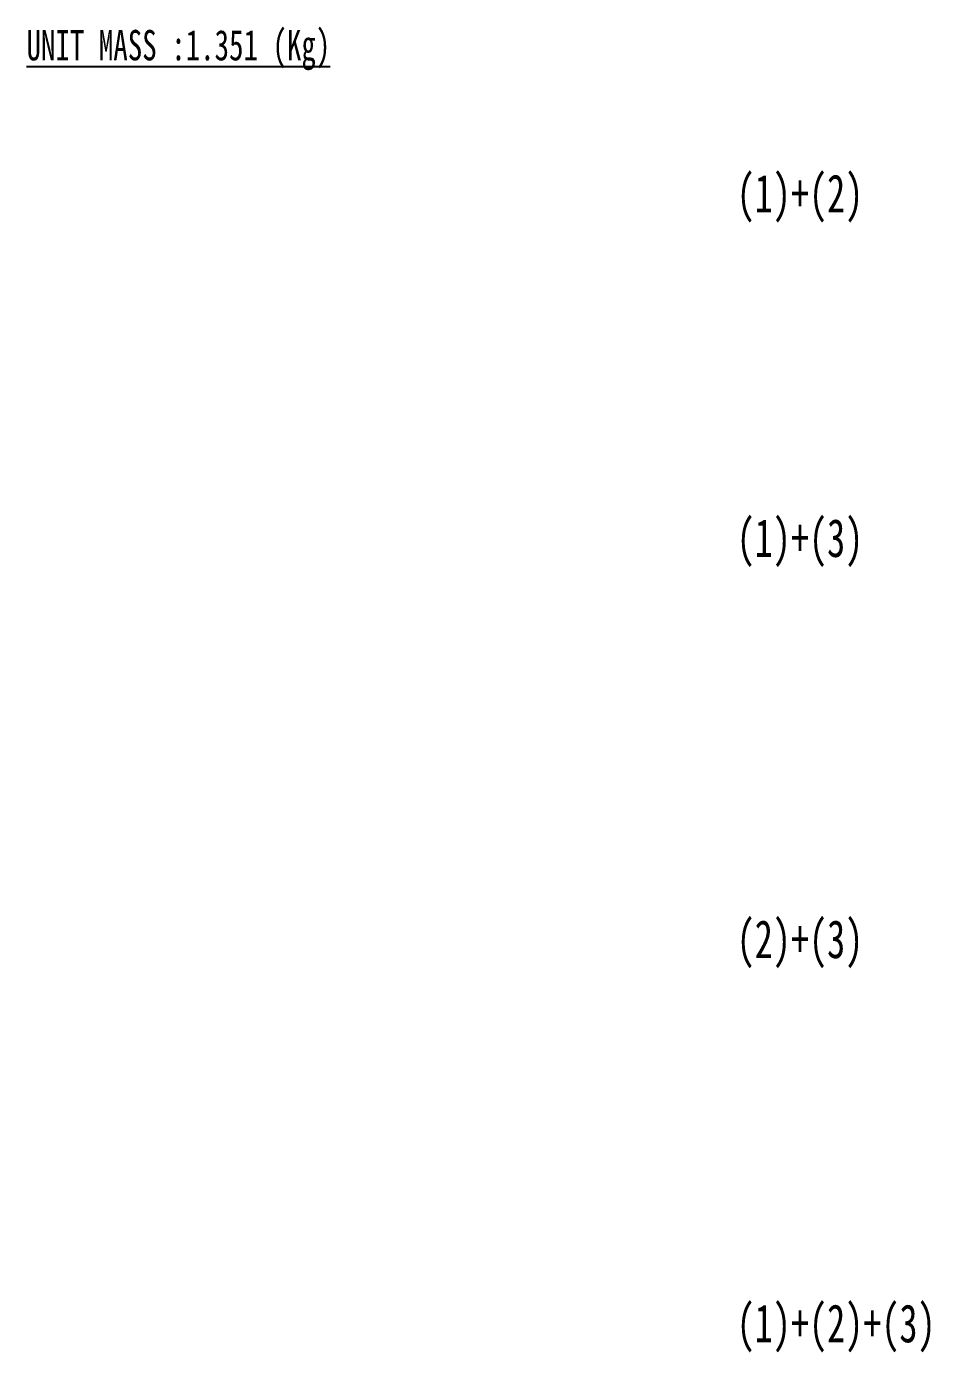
# Model space of a CAD drawing. Header units: millimetres. Extents: x 20 to 1039, y -216 to 345.
# Drawn here: x 349.1 to 475.1, y -189.2 to -4.6 of the extents above; entities that cross this region are included whole.
import ezdxf

# ---------------------------------------------------------------- set-up
doc = ezdxf.new("R2010")
doc.units = ezdxf.units.MM
doc.layers.add('SLD-0', color=7, linetype='Continuous')
doc.styles.add('SLDTEXTSTYLE1', font='TXT', dxfattribs={"width": 0.7})

msp = doc.modelspace()

# ---------------------------------------------------------------- texts
at = {"layer": 'SLD-0', "attachment_point": 1, "style": 'SLDTEXTSTYLE1'}
for s, insert, char_height in [('\\LUNIT MASS :1.351 (Kg)', (349.1058, -5.0313), 4.233333), ('(1)+(2)', (448.0593, -25.1562), 5.29167), ('(1)+(3)', (448.0593, -73.123), 5.29167), ('(2)+(3)', (448.0593, -128.984), 5.29167), ('(1)+(2)+(3)', (448.0593, -182.4807), 5.291667)]:
    msp.add_mtext(s, dxfattribs=dict(at, insert=insert, char_height=char_height))

doc.saveas('drawing.dxf')
